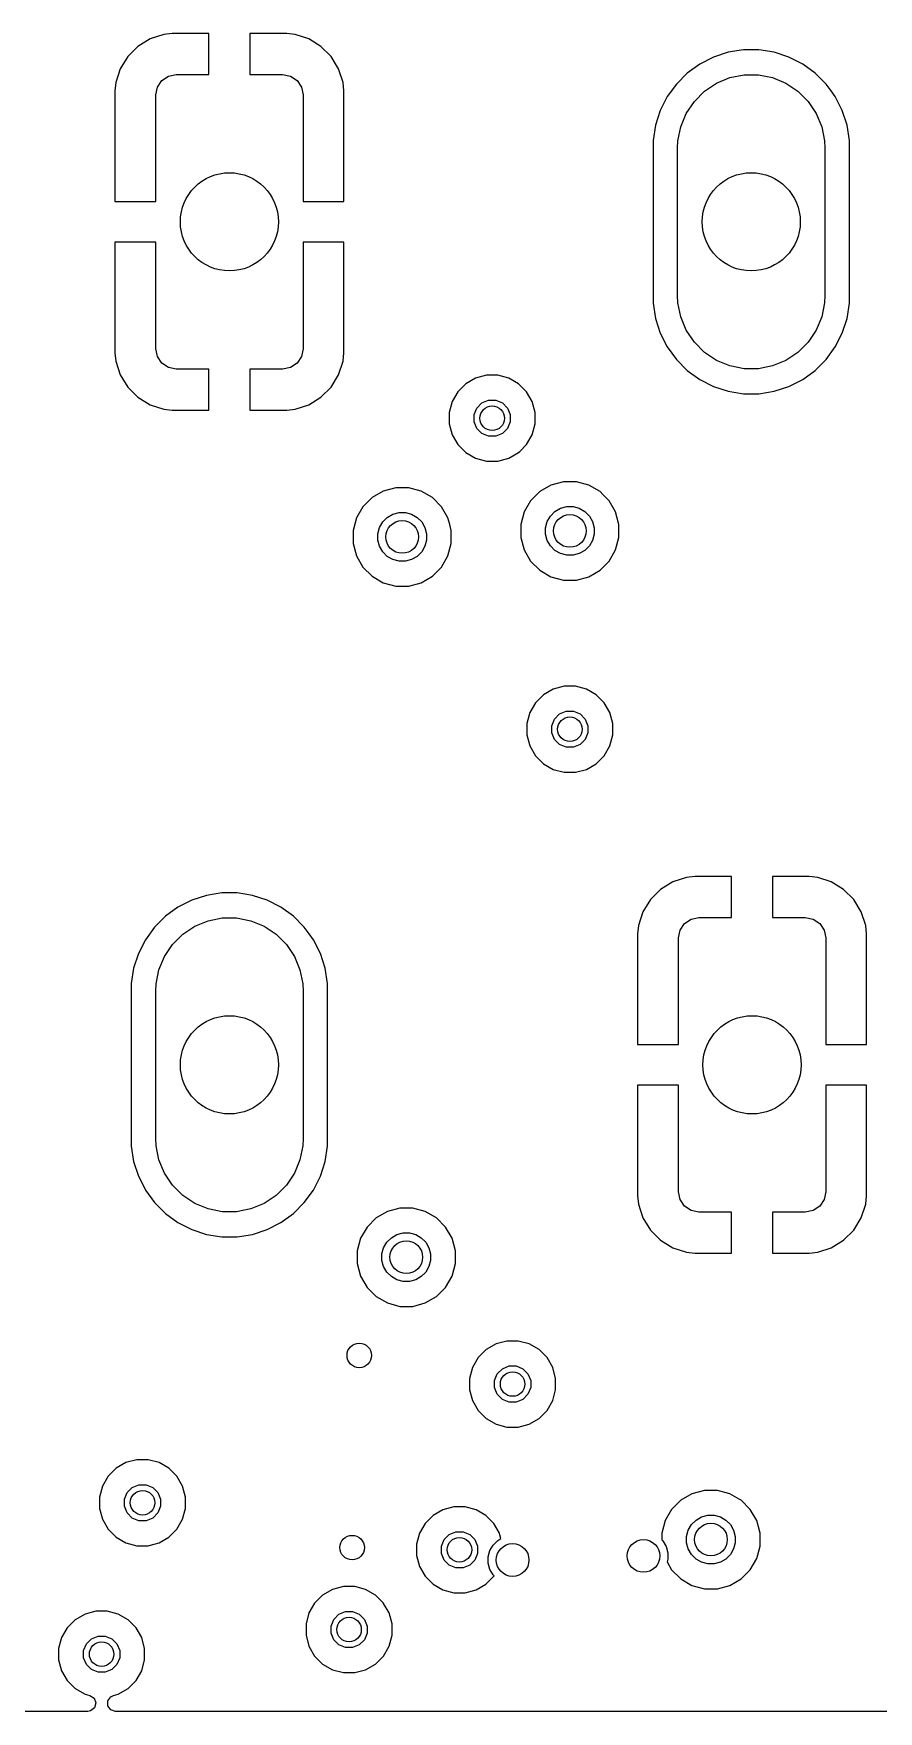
# Model space of a CAD drawing. Extents: x 89 to 178, y -115 to -57.
# Drawn here: x 114.09 to 124.42, y -95.6 to -75.1 of the extents above; entities that cross this region are included whole.
import ezdxf

# ---------------------------------------------------------------- set-up
doc = ezdxf.new("R2010")
doc.units = 0
doc.layers.add('BLACK', color=7, linetype='CONTINUOUS')

msp = doc.modelspace()

# ---------------------------------------------------------------- linework, layer by layer
at = {"layer": 'BLACK', "linetype": 'CONTINUOUS'}
for p, q in [((115.518375, -75.165643), (115.369159, -75.25768)), ((115.6848, -75.110495), (115.518375, -75.165643)), ((115.684812, -75.110492), (115.6848, -75.110495)), ((115.787513, -75.1), (115.684812, -75.110492)), ((116.237499, -75.1), (115.787513, -75.1)), ((116.2375, -75.100001), (116.237499, -75.1)), ((116.2375, -75.6), (116.2375, -75.100001)), ((116.737501, -75.1), (116.7375, -75.100001)), ((116.7375, -75.100001), (116.7375, -75.6)), ((117.187487, -75.1), (116.737501, -75.1)), ((117.290193, -75.110493), (117.187487, -75.1)), ((117.456624, -75.165643), (117.290193, -75.110493)), ((117.60584, -75.25768), (117.456624, -75.165643)), ((115.24518, -75.381659), (115.153143, -75.530875)), ((115.369159, -75.25768), (115.24518, -75.381659)), ((117.729819, -75.381659), (117.60584, -75.25768)), ((117.821856, -75.530875), (117.729819, -75.381659)), ((122.406667, -75.387453), (122.238303, -75.473238)), ((122.586386, -75.329058), (122.406667, -75.387453)), ((122.773016, -75.2995), (122.586386, -75.329058)), ((122.773019, -75.2995), (122.773016, -75.2995)), ((122.961981, -75.2995), (122.773019, -75.2995)), ((122.961984, -75.2995), (122.961981, -75.2995)), ((123.148613, -75.329058), (122.961984, -75.2995)), ((123.328332, -75.387453), (123.148613, -75.329058)), ((123.496696, -75.473238), (123.328332, -75.387453)), ((115.153143, -75.530875), (115.097993, -75.697306)), ((115.660723, -75.673223), (115.741829, -75.61903)), ((115.741829, -75.61903), (115.8375, -75.6)), ((115.8375, -75.6), (116.2375, -75.6)), ((116.7375, -75.6), (117.1375, -75.6)), ((117.1375, -75.6), (117.233171, -75.61903)), ((117.233171, -75.61903), (117.314277, -75.673223)), ((117.877004, -75.6973), (117.821856, -75.530875)), ((122.085428, -75.584309), (121.951809, -75.717928)), ((122.238303, -75.473238), (122.085428, -75.584309)), ((122.443243, -75.706271), (122.606244, -75.638754)), ((122.606244, -75.638754), (122.779285, -75.604334)), ((122.779285, -75.604334), (122.955715, -75.604334)), ((122.955715, -75.604334), (123.128756, -75.638754)), ((123.128756, -75.638754), (123.291757, -75.706271)), ((123.496698, -75.473239), (123.496696, -75.473238)), ((123.496699, -75.47324), (123.496698, -75.473239)), ((123.649573, -75.58431), (123.496699, -75.47324)), ((123.78319, -75.717927), (123.649573, -75.58431)), ((115.097993, -75.697306), (115.0875, -75.800012)), ((115.0875, -75.800012), (115.0875, -77.149999)), ((115.5875, -75.85), (115.60653, -75.754329)), ((115.5875, -77.15), (115.5875, -75.85)), ((115.60653, -75.754329), (115.660723, -75.673223)), ((117.314277, -75.673223), (117.36847, -75.754329)), ((117.36847, -75.754329), (117.3875, -75.85)), ((117.3875, -75.85), (117.3875, -77.15)), ((117.877007, -75.697312), (117.877004, -75.6973)), ((117.887499, -75.800013), (117.877007, -75.697312)), ((117.887499, -76.405515), (117.887499, -75.800013)), ((121.951809, -75.717928), (121.840738, -75.870803)), ((122.171791, -75.929046), (122.296546, -75.804291)), ((122.296546, -75.804291), (122.443243, -75.706271)), ((123.291757, -75.706271), (123.438454, -75.804291)), ((123.438454, -75.804291), (123.563209, -75.929046)), ((123.842829, -75.800012), (123.78319, -75.717927)), ((123.89426, -75.870801), (123.842829, -75.800012)), ((121.754953, -76.039167), (121.696558, -76.218886)), ((121.840738, -75.870803), (121.754953, -76.039167)), ((122.073771, -76.075743), (122.171791, -75.929046)), ((123.563209, -75.929046), (123.661229, -76.075743)), ((123.980047, -76.039168), (123.89426, -75.870801)), ((124.03844, -76.218882), (123.980047, -76.039168)), ((121.696558, -76.218886), (121.667, -76.405515)), ((121.971834, -76.411785), (122.006254, -76.238744)), ((122.006254, -76.238744), (122.073771, -76.075743)), ((123.661229, -76.075743), (123.728746, -76.238744)), ((123.728746, -76.238744), (123.763166, -76.411785)), ((124.038441, -76.218886), (124.03844, -76.218882)), ((124.068, -76.405515), (124.038441, -76.218886)), ((117.887499, -77.149999), (117.887499, -76.405515)), ((121.667, -76.405515), (121.667, -78.394484)), ((121.9675, -76.5), (121.971834, -76.411785)), ((123.763166, -76.411785), (123.7675, -76.5)), ((124.068, -76.405519), (124.068, -76.405515)), ((124.068, -78.394481), (124.068, -76.405519)), ((121.9675, -78.3), (121.9675, -76.5)), ((123.7675, -76.5), (123.7675, -78.3)), ((115.0875, -77.149999), (115.087501, -77.15)), ((115.087501, -77.15), (115.5875, -77.15)), ((117.3875, -77.15), (117.887498, -77.15)), ((117.887498, -77.15), (117.887499, -77.149999)), ((115.087502, -77.65), (115.087501, -77.650001)), ((115.087501, -77.650001), (115.087501, -78.999986)), ((115.5875, -77.65), (115.087502, -77.65)), ((115.5875, -78.95), (115.5875, -77.65)), ((117.887499, -77.65), (117.3875, -77.65)), ((117.3875, -77.65), (117.3875, -78.95)), ((117.8875, -77.650001), (117.887499, -77.65)), ((117.8875, -78.999987), (117.8875, -77.650001)), ((121.971834, -78.388215), (121.9675, -78.3)), ((123.7675, -78.3), (123.763166, -78.388215)), ((121.667, -78.394484), (121.696558, -78.581113)), ((122.006254, -78.561256), (121.971834, -78.388215)), ((123.763166, -78.388215), (123.728746, -78.561256)), ((124.03844, -78.581118), (124.068, -78.394481)), ((121.696558, -78.581113), (121.69656, -78.581118)), ((121.69656, -78.581118), (121.754953, -78.760832)), ((122.073771, -78.724257), (122.006254, -78.561256)), ((123.728746, -78.561256), (123.661229, -78.724257)), ((123.980047, -78.760832), (124.03844, -78.581118)), ((121.754953, -78.760832), (121.84074, -78.929199)), ((122.171791, -78.870954), (122.073771, -78.724257)), ((122.296546, -78.995709), (122.171791, -78.870954)), ((123.563209, -78.870954), (123.438454, -78.995709)), ((123.661229, -78.724257), (123.563209, -78.870954)), ((123.89426, -78.929199), (123.980047, -78.760832)), ((115.087501, -78.999986), (115.097992, -79.102687)), ((115.097992, -79.102687), (115.097995, -79.102699)), ((115.097995, -79.102699), (115.153143, -79.269124)), ((115.60653, -79.045671), (115.5875, -78.95)), ((115.660723, -79.126777), (115.60653, -79.045671)), ((115.741829, -79.18097), (115.660723, -79.126777)), ((117.314277, -79.126777), (117.233171, -79.18097)), ((117.36847, -79.045671), (117.314277, -79.126777)), ((117.3875, -78.95), (117.36847, -79.045671)), ((117.821856, -79.269124), (117.877006, -79.102693)), ((117.877006, -79.102693), (117.8875, -78.999987)), ((121.84074, -78.929199), (121.95181, -79.082073)), ((121.95181, -79.082073), (122.085427, -79.21569)), ((122.443243, -79.093729), (122.296546, -78.995709)), ((122.606244, -79.161246), (122.443243, -79.093729)), ((123.291757, -79.093729), (123.128756, -79.161246)), ((123.438454, -78.995709), (123.291757, -79.093729)), ((123.649573, -79.21569), (123.78319, -79.082073)), ((123.78319, -79.082073), (123.89426, -78.929199)), ((115.153143, -79.269124), (115.24518, -79.41834)), ((115.8375, -79.2), (115.741829, -79.18097)), ((116.2375, -79.2), (115.8375, -79.2)), ((116.2375, -79.699998), (116.2375, -79.2)), ((117.1375, -79.2), (116.7375, -79.2)), ((116.7375, -79.2), (116.7375, -79.699998)), ((117.233171, -79.18097), (117.1375, -79.2)), ((117.729819, -79.41834), (117.821856, -79.269124)), ((119.497164, -79.310312), (119.377335, -79.379495)), ((119.630817, -79.2745), (119.497164, -79.310312)), ((119.769183, -79.2745), (119.630817, -79.2745)), ((119.902836, -79.310312), (119.769183, -79.2745)), ((120.022665, -79.379495), (119.902836, -79.310312)), ((122.085427, -79.21569), (122.238301, -79.32676)), ((122.238301, -79.32676), (122.406668, -79.412547)), ((122.779285, -79.195666), (122.606244, -79.161246)), ((122.955715, -79.195666), (122.779285, -79.195666)), ((123.128756, -79.161246), (122.955715, -79.195666)), ((123.328332, -79.412547), (123.496699, -79.32676)), ((123.496699, -79.32676), (123.649573, -79.21569)), ((115.24518, -79.41834), (115.369159, -79.542319)), ((117.60584, -79.542319), (117.729819, -79.41834)), ((119.279495, -79.477335), (119.210312, -79.597164)), ((119.377335, -79.379495), (119.279495, -79.477335)), ((120.120505, -79.477335), (120.022665, -79.379495)), ((120.189688, -79.597164), (120.120505, -79.477335)), ((122.406668, -79.412547), (122.586382, -79.47094)), ((122.586382, -79.47094), (122.586383, -79.47094)), ((122.586383, -79.47094), (122.586386, -79.470941)), ((122.586386, -79.470941), (122.773016, -79.5005)), ((122.773016, -79.5005), (122.773019, -79.5005)), ((122.773019, -79.5005), (122.961984, -79.5005)), ((122.961984, -79.5005), (123.148613, -79.470941)), ((123.148613, -79.470941), (123.148614, -79.47094)), ((123.148614, -79.47094), (123.148618, -79.47094)), ((123.148618, -79.47094), (123.328332, -79.412547)), ((115.369159, -79.542319), (115.518375, -79.634356)), ((115.518375, -79.634356), (115.684806, -79.689506)), ((115.684806, -79.689506), (115.787512, -79.699999)), ((115.787512, -79.699999), (116.237498, -79.699999)), ((116.237498, -79.699999), (116.2375, -79.699998)), ((116.7375, -79.699998), (116.737501, -79.699999)), ((116.737501, -79.699999), (117.187486, -79.699999)), ((117.187486, -79.699999), (117.290187, -79.689507)), ((117.290187, -79.689507), (117.290199, -79.689504)), ((117.290199, -79.689504), (117.456624, -79.634356)), ((117.456624, -79.634356), (117.60584, -79.542319)), ((119.210312, -79.597164), (119.1745, -79.730817)), ((119.1745, -79.730817), (119.1745, -79.869183)), ((119.479323, -79.756105), (119.512919, -79.674997)), ((119.512919, -79.674997), (119.574997, -79.612919)), ((119.574997, -79.612919), (119.656105, -79.579323)), ((119.656105, -79.579323), (119.743895, -79.579323)), ((119.743895, -79.579323), (119.825003, -79.612919)), ((119.825003, -79.612919), (119.887081, -79.674997)), ((119.887081, -79.674997), (119.920677, -79.756105)), ((120.2255, -79.730817), (120.189688, -79.597164)), ((120.2255, -79.869183), (120.2255, -79.730817)), ((119.1745, -79.869183), (119.210312, -80.002836)), ((119.479323, -79.843895), (119.479323, -79.756105)), ((119.512919, -79.925003), (119.479323, -79.843895)), ((119.574997, -79.987081), (119.512919, -79.925003)), ((119.887081, -79.925003), (119.825003, -79.987081)), ((119.920677, -79.843895), (119.887081, -79.925003)), ((119.920677, -79.756105), (119.920677, -79.843895)), ((120.189688, -80.002836), (120.2255, -79.869183)), ((119.210312, -80.002836), (119.279495, -80.122665)), ((119.279495, -80.122665), (119.377335, -80.220505)), ((119.656105, -80.020677), (119.574997, -79.987081)), ((119.743895, -80.020677), (119.656105, -80.020677)), ((119.825003, -79.987081), (119.743895, -80.020677)), ((120.037956, -80.205214), (120.120505, -80.122665)), ((120.120505, -80.122665), (120.189688, -80.002836)), ((119.377335, -80.220505), (119.497164, -80.289688)), ((119.497164, -80.289688), (119.630817, -80.3255)), ((119.630817, -80.3255), (119.630819, -80.3255)), ((119.630819, -80.3255), (119.769181, -80.3255)), ((119.769181, -80.3255), (119.769183, -80.3255)), ((119.769183, -80.3255), (119.902836, -80.289688)), ((119.902836, -80.289688), (120.022665, -80.220505)), ((120.022665, -80.220505), (120.037956, -80.205214)), ((118.231284, -80.769482), (118.11948, -80.881286)), ((118.368216, -80.690425), (118.231284, -80.769482)), ((118.520943, -80.649502), (118.368216, -80.690425)), ((118.679057, -80.649502), (118.520943, -80.649502)), ((118.831784, -80.690425), (118.679057, -80.649502)), ((118.968716, -80.769482), (118.831784, -80.690425)), ((119.08052, -80.881286), (118.968716, -80.769482)), ((120.281284, -80.696484), (120.16948, -80.808288)), ((120.418216, -80.617427), (120.281284, -80.696484)), ((120.570943, -80.576504), (120.418216, -80.617427)), ((120.729057, -80.576504), (120.570943, -80.576504)), ((120.881784, -80.617427), (120.729057, -80.576504)), ((121.018716, -80.696484), (120.881784, -80.617427)), ((121.053049, -80.730817), (121.018716, -80.696484)), ((121.13052, -80.808288), (121.053049, -80.730817)), ((118.11948, -80.881286), (118.040423, -81.018218)), ((118.417372, -81.011996), (118.485195, -80.972838)), ((118.485195, -80.972838), (118.560842, -80.952569)), ((118.560842, -80.952569), (118.639158, -80.952569)), ((118.639158, -80.952569), (118.714805, -80.972838)), ((118.714805, -80.972838), (118.782628, -81.011996)), ((119.159577, -81.018218), (119.08052, -80.881286)), ((120.090423, -80.94522), (120.0495, -81.097947)), ((120.16948, -80.808288), (120.090423, -80.94522)), ((120.411994, -80.994376), (120.467372, -80.938998)), ((120.467372, -80.938998), (120.535195, -80.89984)), ((120.535195, -80.89984), (120.610842, -80.879571)), ((120.610842, -80.879571), (120.689158, -80.879571)), ((120.689158, -80.879571), (120.764805, -80.89984)), ((120.764805, -80.89984), (120.832628, -80.938998)), ((120.832628, -80.938998), (120.888006, -80.994376)), ((121.209577, -80.94522), (121.13052, -80.808288)), ((121.2505, -81.097947), (121.209577, -80.94522)), ((118.040423, -81.018218), (117.9995, -81.170945)), ((117.9995, -81.170945), (117.9995, -81.329059)), ((118.302567, -81.210844), (118.322836, -81.135197)), ((118.322836, -81.135197), (118.361994, -81.067374)), ((118.361994, -81.067374), (118.417372, -81.011996)), ((118.782628, -81.011996), (118.838006, -81.067374)), ((118.838006, -81.067374), (118.877164, -81.135197)), ((118.877164, -81.135197), (118.897433, -81.210844)), ((119.18094, -81.097947), (119.159577, -81.018218)), ((119.2005, -81.170945), (119.18094, -81.097947)), ((119.2005, -81.329059), (119.2005, -81.170945)), ((120.0495, -81.097947), (120.0495, -81.256061)), ((120.352567, -81.137846), (120.372836, -81.062199)), ((120.352567, -81.216162), (120.352567, -81.137846)), ((120.372836, -81.062199), (120.411994, -80.994376)), ((120.888006, -80.994376), (120.927164, -81.062199)), ((120.927164, -81.062199), (120.947433, -81.137846)), ((120.947433, -81.137846), (120.947433, -81.216162)), ((121.2505, -81.256061), (121.2505, -81.097947)), ((117.9995, -81.329059), (118.040423, -81.481786)), ((118.302567, -81.28916), (118.302567, -81.210844)), ((118.322836, -81.364807), (118.302567, -81.28916)), ((118.361994, -81.43263), (118.322836, -81.364807)), ((118.877164, -81.364807), (118.838006, -81.43263)), ((118.897433, -81.28916), (118.877164, -81.364807)), ((118.897433, -81.210844), (118.897433, -81.28916)), ((119.159577, -81.481786), (119.2005, -81.329059)), ((120.0495, -81.256061), (120.090423, -81.408788)), ((120.372836, -81.291809), (120.352567, -81.216162)), ((120.411994, -81.359632), (120.372836, -81.291809)), ((120.467372, -81.41501), (120.411994, -81.359632)), ((120.888006, -81.359632), (120.832628, -81.41501)), ((120.927164, -81.291809), (120.888006, -81.359632)), ((120.947433, -81.216162), (120.927164, -81.291809)), ((121.209577, -81.408788), (121.2505, -81.256061)), ((118.040423, -81.481786), (118.11948, -81.618718)), ((118.417372, -81.488008), (118.361994, -81.43263)), ((118.485195, -81.527166), (118.417372, -81.488008)), ((118.560842, -81.547435), (118.485195, -81.527166)), ((118.639158, -81.547435), (118.560842, -81.547435)), ((118.714805, -81.527166), (118.639158, -81.547435)), ((118.782628, -81.488008), (118.714805, -81.527166)), ((118.838006, -81.43263), (118.782628, -81.488008)), ((119.08052, -81.618718), (119.159577, -81.481786)), ((120.090423, -81.408788), (120.16948, -81.54572)), ((120.16948, -81.54572), (120.281284, -81.657524)), ((120.535195, -81.454168), (120.467372, -81.41501)), ((120.610842, -81.474437), (120.535195, -81.454168)), ((120.689158, -81.474437), (120.610842, -81.474437)), ((120.764805, -81.454168), (120.689158, -81.474437)), ((120.832628, -81.41501), (120.764805, -81.454168)), ((121.018716, -81.657524), (121.13052, -81.54572)), ((121.13052, -81.54572), (121.209577, -81.408788)), ((118.11948, -81.618718), (118.231284, -81.730522)), ((118.231284, -81.730522), (118.368216, -81.809579)), ((118.831784, -81.809579), (118.968716, -81.730522)), ((118.968716, -81.730522), (119.08052, -81.618718)), ((120.281284, -81.657524), (120.418216, -81.736581)), ((120.418216, -81.736581), (120.570943, -81.777504)), ((120.570943, -81.777504), (120.570945, -81.777504)), ((120.570945, -81.777504), (120.729055, -81.777504)), ((120.729055, -81.777504), (120.729057, -81.777504)), ((120.729057, -81.777504), (120.881784, -81.736581)), ((120.881784, -81.736581), (121.018716, -81.657524)), ((118.368216, -81.809579), (118.520943, -81.850502)), ((118.520943, -81.850502), (118.520945, -81.850502)), ((118.520945, -81.850502), (118.679055, -81.850502)), ((118.679055, -81.850502), (118.679057, -81.850502)), ((118.679057, -81.850502), (118.831784, -81.809579)), ((120.327329, -83.179495), (120.229489, -83.277335)), ((120.447158, -83.110312), (120.327329, -83.179495)), ((120.580811, -83.0745), (120.447158, -83.110312)), ((120.719177, -83.0745), (120.580811, -83.0745)), ((120.85283, -83.110312), (120.719177, -83.0745)), ((120.972659, -83.179495), (120.85283, -83.110312)), ((121.070499, -83.277335), (120.972659, -83.179495)), ((120.160306, -83.397164), (120.124494, -83.530817)), ((120.229489, -83.277335), (120.160306, -83.397164)), ((120.462913, -83.474997), (120.524991, -83.412919)), ((120.524991, -83.412919), (120.606099, -83.379323)), ((120.606099, -83.379323), (120.693889, -83.379323)), ((120.693889, -83.379323), (120.774997, -83.412919)), ((120.774997, -83.412919), (120.837075, -83.474997)), ((121.139682, -83.397164), (121.070499, -83.277335)), ((121.175494, -83.530817), (121.139682, -83.397164)), ((120.124494, -83.530817), (120.124494, -83.669183)), ((120.429317, -83.556105), (120.462913, -83.474997)), ((120.429317, -83.643895), (120.429317, -83.556105)), ((120.837075, -83.474997), (120.870671, -83.556105)), ((120.870671, -83.556105), (120.870671, -83.643895)), ((121.175494, -83.669183), (121.175494, -83.530817)), ((120.124494, -83.669183), (120.160306, -83.802836)), ((120.160306, -83.802836), (120.229489, -83.922665)), ((120.462913, -83.725003), (120.429317, -83.643895)), ((120.524991, -83.787081), (120.462913, -83.725003)), ((120.606099, -83.820677), (120.524991, -83.787081)), ((120.693889, -83.820677), (120.606099, -83.820677)), ((120.774997, -83.787081), (120.693889, -83.820677)), ((120.837075, -83.725003), (120.774997, -83.787081)), ((120.870671, -83.643895), (120.837075, -83.725003)), ((121.070499, -83.922665), (121.139682, -83.802836)), ((121.139682, -83.802836), (121.175494, -83.669183)), ((120.229489, -83.922665), (120.327329, -84.020505)), ((120.327329, -84.020505), (120.447158, -84.089688)), ((120.85283, -84.089688), (120.972659, -84.020505)), ((120.972659, -84.020505), (121.070499, -83.922665)), ((120.447158, -84.089688), (120.580811, -84.1255)), ((120.580811, -84.1255), (120.580813, -84.1255)), ((120.580813, -84.1255), (120.719175, -84.1255)), ((120.719175, -84.1255), (120.719177, -84.1255)), ((120.719177, -84.1255), (120.85283, -84.089688)), ((121.908375, -85.465643), (121.759159, -85.55768)), ((122.0748, -85.410495), (121.908375, -85.465643)), ((122.074812, -85.410492), (122.0748, -85.410495)), ((122.177513, -85.4), (122.074812, -85.410492)), ((122.627499, -85.4), (122.177513, -85.4)), ((122.6275, -85.400001), (122.627499, -85.4)), ((122.6275, -85.9), (122.6275, -85.400001)), ((123.127501, -85.4), (123.1275, -85.400001)), ((123.1275, -85.400001), (123.1275, -85.9)), ((123.577487, -85.4), (123.127501, -85.4)), ((123.680193, -85.410493), (123.577487, -85.4)), ((123.846624, -85.465643), (123.680193, -85.410493)), ((123.99584, -85.55768), (123.846624, -85.465643)), ((116.026667, -85.687453), (115.858303, -85.773238)), ((116.206386, -85.629058), (116.026667, -85.687453)), ((116.393016, -85.5995), (116.206386, -85.629058)), ((116.393019, -85.5995), (116.393016, -85.5995)), ((116.581981, -85.5995), (116.393019, -85.5995)), ((116.581984, -85.5995), (116.581981, -85.5995)), ((116.768613, -85.629058), (116.581984, -85.5995)), ((116.948332, -85.687453), (116.768613, -85.629058)), ((117.116696, -85.773238), (116.948332, -85.687453)), ((121.63518, -85.681659), (121.543143, -85.830875)), ((121.759159, -85.55768), (121.63518, -85.681659)), ((124.119819, -85.681659), (123.99584, -85.55768)), ((124.211856, -85.830875), (124.119819, -85.681659)), ((115.705428, -85.884309), (115.571809, -86.017928)), ((115.858303, -85.773238), (115.705428, -85.884309)), ((117.116698, -85.773239), (117.116696, -85.773238)), ((117.116699, -85.77324), (117.116698, -85.773239)), ((117.269573, -85.88431), (117.116699, -85.77324)), ((117.40319, -86.017927), (117.269573, -85.88431)), ((121.543143, -85.830875), (121.487993, -85.997306)), ((124.267004, -85.9973), (124.211856, -85.830875)), ((115.571809, -86.017928), (115.460738, -86.170803)), ((115.916546, -86.104291), (116.063243, -86.006271)), ((116.063243, -86.006271), (116.226244, -85.938754)), ((116.226244, -85.938754), (116.399285, -85.904334)), ((116.399285, -85.904334), (116.575715, -85.904334)), ((116.575715, -85.904334), (116.748756, -85.938754)), ((116.748756, -85.938754), (116.911757, -86.006271)), ((116.911757, -86.006271), (117.058454, -86.104291)), ((117.462829, -86.100012), (117.40319, -86.017927)), ((121.487993, -85.997306), (121.4775, -86.100012)), ((121.9775, -86.15), (121.99653, -86.054329)), ((121.99653, -86.054329), (122.050723, -85.973223)), ((122.050723, -85.973223), (122.131829, -85.91903)), ((122.131829, -85.91903), (122.2275, -85.9)), ((122.2275, -85.9), (122.6275, -85.9)), ((123.1275, -85.9), (123.5275, -85.9)), ((123.5275, -85.9), (123.623171, -85.91903)), ((123.623171, -85.91903), (123.704277, -85.973223)), ((123.704277, -85.973223), (123.75847, -86.054329)), ((123.75847, -86.054329), (123.7775, -86.15)), ((124.267007, -85.997312), (124.267004, -85.9973)), ((124.277499, -86.100013), (124.267007, -85.997312)), ((115.460738, -86.170803), (115.374953, -86.339167)), ((115.693771, -86.375743), (115.791791, -86.229046)), ((115.791791, -86.229046), (115.916546, -86.104291)), ((117.058454, -86.104291), (117.183209, -86.229046)), ((117.183209, -86.229046), (117.281229, -86.375743)), ((117.51426, -86.170801), (117.462829, -86.100012)), ((117.600047, -86.339168), (117.51426, -86.170801)), ((121.4775, -86.100012), (121.4775, -87.449999)), ((121.9775, -87.45), (121.9775, -86.15)), ((123.7775, -86.15), (123.7775, -87.45)), ((124.277499, -86.705515), (124.277499, -86.100013)), ((115.374953, -86.339167), (115.316558, -86.518886)), ((115.626254, -86.538744), (115.693771, -86.375743)), ((117.281229, -86.375743), (117.348746, -86.538744)), ((117.65844, -86.518882), (117.600047, -86.339168)), ((115.316558, -86.518886), (115.287, -86.705515)), ((115.287, -86.705515), (115.287, -88.694484)), ((115.5875, -86.8), (115.591834, -86.711785)), ((115.591834, -86.711785), (115.626254, -86.538744)), ((117.348746, -86.538744), (117.383166, -86.711785)), ((117.383166, -86.711785), (117.3875, -86.8)), ((117.658441, -86.518886), (117.65844, -86.518882)), ((117.688, -86.705515), (117.658441, -86.518886)), ((117.688, -88.694484), (117.688, -86.705515)), ((124.277499, -87.449999), (124.277499, -86.705515)), ((115.5875, -88.6), (115.5875, -86.8)), ((117.3875, -86.8), (117.3875, -88.6)), ((121.4775, -87.449999), (121.477501, -87.45)), ((121.477501, -87.45), (121.9775, -87.45)), ((123.7775, -87.45), (124.277498, -87.45)), ((124.277498, -87.45), (124.277499, -87.449999)), ((121.477502, -87.95), (121.477501, -87.950001)), ((121.477501, -87.950001), (121.477501, -89.299986)), ((121.9775, -87.95), (121.477502, -87.95)), ((121.9775, -89.25), (121.9775, -87.95)), ((124.277499, -87.95), (123.7775, -87.95)), ((123.7775, -87.95), (123.7775, -89.25)), ((124.2775, -87.950001), (124.277499, -87.95)), ((124.2775, -89.299987), (124.2775, -87.950001)), ((115.287, -88.694484), (115.316558, -88.881113)), ((115.591834, -88.688215), (115.5875, -88.6)), ((115.626254, -88.861256), (115.591834, -88.688215)), ((117.383166, -88.688215), (117.348746, -88.861256)), ((117.3875, -88.6), (117.383166, -88.688215)), ((117.658441, -88.881113), (117.688, -88.694484)), ((115.316558, -88.881113), (115.374953, -89.060832)), ((115.693771, -89.024257), (115.626254, -88.861256)), ((117.348746, -88.861256), (117.281229, -89.024257)), ((117.600047, -89.060832), (117.65844, -88.881118)), ((117.65844, -88.881118), (117.658441, -88.881113)), ((115.374953, -89.060832), (115.45554, -89.218995)), ((115.791791, -89.170954), (115.693771, -89.024257)), ((115.916546, -89.295709), (115.791791, -89.170954)), ((117.183209, -89.170954), (117.058454, -89.295709)), ((117.281229, -89.024257), (117.183209, -89.170954)), ((117.51426, -89.229199), (117.600047, -89.060832)), ((115.45554, -89.218995), (115.46074, -89.229199)), ((115.46074, -89.229199), (115.57181, -89.382073)), ((116.063243, -89.393729), (115.916546, -89.295709)), ((117.058454, -89.295709), (116.911757, -89.393729)), ((117.40319, -89.382073), (117.51426, -89.229199)), ((121.477501, -89.299986), (121.487992, -89.402687)), ((121.99653, -89.345671), (121.9775, -89.25)), ((122.050723, -89.426777), (121.99653, -89.345671)), ((123.75847, -89.345671), (123.704277, -89.426777)), ((123.7775, -89.25), (123.75847, -89.345671)), ((124.267006, -89.402693), (124.2775, -89.299987)), ((115.57181, -89.382073), (115.705427, -89.51569)), ((115.705427, -89.51569), (115.858301, -89.62676)), ((116.226244, -89.461246), (116.063243, -89.393729)), ((116.399285, -89.495666), (116.226244, -89.461246)), ((116.575715, -89.495666), (116.399285, -89.495666)), ((116.748756, -89.461246), (116.575715, -89.495666)), ((116.911757, -89.393729), (116.748756, -89.461246)), ((117.116699, -89.62676), (117.269573, -89.51569)), ((117.269573, -89.51569), (117.40319, -89.382073)), ((118.281284, -89.56948), (118.16948, -89.681284)), ((118.418216, -89.490423), (118.281284, -89.56948)), ((118.570943, -89.4495), (118.418216, -89.490423)), ((118.729057, -89.4495), (118.570943, -89.4495)), ((118.881784, -89.490423), (118.729057, -89.4495)), ((119.018716, -89.56948), (118.881784, -89.490423)), ((119.13052, -89.681284), (119.018716, -89.56948)), ((121.487992, -89.402687), (121.487995, -89.402699)), ((121.487995, -89.402699), (121.543143, -89.569124)), ((121.543143, -89.569124), (121.63518, -89.71834)), ((122.131829, -89.48097), (122.050723, -89.426777)), ((122.2275, -89.5), (122.131829, -89.48097)), ((122.6275, -89.5), (122.2275, -89.5)), ((122.6275, -89.999998), (122.6275, -89.5)), ((123.5275, -89.5), (123.1275, -89.5)), ((123.1275, -89.5), (123.1275, -89.999998)), ((123.623171, -89.48097), (123.5275, -89.5)), ((123.704277, -89.426777), (123.623171, -89.48097)), ((124.119819, -89.71834), (124.211856, -89.569124)), ((124.211856, -89.569124), (124.267006, -89.402693)), ((115.858301, -89.62676), (116.026668, -89.712547)), ((116.026668, -89.712547), (116.206382, -89.77094)), ((116.206382, -89.77094), (116.206383, -89.77094)), ((116.206383, -89.77094), (116.206386, -89.770941)), ((116.206386, -89.770941), (116.393016, -89.8005)), ((116.581984, -89.8005), (116.768613, -89.770941)), ((116.768613, -89.770941), (116.768614, -89.77094)), ((116.768614, -89.77094), (116.768618, -89.77094)), ((116.768618, -89.77094), (116.948332, -89.712547)), ((116.948332, -89.712547), (117.116699, -89.62676)), ((118.16948, -89.681284), (118.090423, -89.818216)), ((118.467372, -89.811994), (118.535195, -89.772836)), ((118.535195, -89.772836), (118.610842, -89.752567)), ((118.610842, -89.752567), (118.689158, -89.752567)), ((118.689158, -89.752567), (118.764805, -89.772836)), ((118.764805, -89.772836), (118.832628, -89.811994)), ((119.209577, -89.818216), (119.13052, -89.681284)), ((121.63518, -89.71834), (121.759159, -89.842319)), ((123.99584, -89.842319), (124.119819, -89.71834)), ((116.393016, -89.8005), (116.393019, -89.8005)), ((116.393019, -89.8005), (116.581984, -89.8005)), ((118.090423, -89.818216), (118.0495, -89.970943)), ((118.0495, -89.970943), (118.0495, -90.129057)), ((118.352567, -90.010842), (118.372836, -89.935195)), ((118.372836, -89.935195), (118.411994, -89.867372)), ((118.411994, -89.867372), (118.467372, -89.811994)), ((118.832628, -89.811994), (118.888006, -89.867372)), ((118.888006, -89.867372), (118.927164, -89.935195)), ((118.927164, -89.935195), (118.947433, -90.010842)), ((119.2505, -89.970943), (119.209577, -89.818216)), ((119.2505, -90.129057), (119.2505, -89.970943)), ((121.759159, -89.842319), (121.908375, -89.934356)), ((121.908375, -89.934356), (122.074806, -89.989506)), ((122.074806, -89.989506), (122.177512, -89.999999)), ((123.577486, -89.999999), (123.680187, -89.989507)), ((123.680187, -89.989507), (123.680199, -89.989504)), ((123.680199, -89.989504), (123.846624, -89.934356)), ((123.846624, -89.934356), (123.99584, -89.842319)), ((118.0495, -90.129057), (118.090423, -90.281784)), ((118.352567, -90.089158), (118.352567, -90.010842)), ((118.372836, -90.164805), (118.352567, -90.089158)), ((118.411994, -90.232628), (118.372836, -90.164805)), ((118.927164, -90.164805), (118.888006, -90.232628)), ((118.947433, -90.089158), (118.927164, -90.164805)), ((118.947433, -90.010842), (118.947433, -90.089158)), ((119.209577, -90.281784), (119.2505, -90.129057)), ((122.177512, -89.999999), (122.627498, -89.999999)), ((122.627498, -89.999999), (122.6275, -89.999998)), ((123.1275, -89.999998), (123.127501, -89.999999)), ((123.127501, -89.999999), (123.577486, -89.999999)), ((118.090423, -90.281784), (118.16948, -90.418716)), ((118.467372, -90.288006), (118.411994, -90.232628)), ((118.535195, -90.327164), (118.467372, -90.288006)), ((118.610842, -90.347433), (118.535195, -90.327164)), ((118.689158, -90.347433), (118.610842, -90.347433)), ((118.764805, -90.327164), (118.689158, -90.347433)), ((118.832628, -90.288006), (118.764805, -90.327164)), ((118.888006, -90.232628), (118.832628, -90.288006)), ((119.13052, -90.418716), (119.209577, -90.281784)), ((118.16948, -90.418716), (118.281284, -90.53052)), ((118.281284, -90.53052), (118.418216, -90.609577)), ((118.418216, -90.609577), (118.570943, -90.6505)), ((118.729057, -90.6505), (118.881784, -90.609577)), ((118.881784, -90.609577), (119.018716, -90.53052)), ((119.018716, -90.53052), (119.13052, -90.418716)), ((118.570943, -90.6505), (118.570945, -90.6505)), ((118.570945, -90.6505), (118.729055, -90.6505)), ((118.729055, -90.6505), (118.729057, -90.6505)), ((119.627331, -91.179495), (119.529491, -91.277335)), ((119.74716, -91.110312), (119.627331, -91.179495)), ((119.880813, -91.0745), (119.74716, -91.110312)), ((120.019179, -91.0745), (119.880813, -91.0745)), ((120.152832, -91.110312), (120.019179, -91.0745)), ((120.272661, -91.179495), (120.152832, -91.110312)), ((120.370501, -91.277335), (120.272661, -91.179495)), ((119.460308, -91.397164), (119.424496, -91.530817)), ((119.529491, -91.277335), (119.460308, -91.397164)), ((119.762915, -91.474997), (119.824993, -91.412919)), ((119.824993, -91.412919), (119.906101, -91.379323)), ((119.906101, -91.379323), (119.993891, -91.379323)), ((119.993891, -91.379323), (120.074999, -91.412919)), ((120.074999, -91.412919), (120.137077, -91.474997)), ((120.439684, -91.397164), (120.370501, -91.277335)), ((120.475496, -91.530817), (120.439684, -91.397164)), ((119.424496, -91.530817), (119.424496, -91.669183)), ((119.729319, -91.556105), (119.762915, -91.474997)), ((119.729319, -91.643895), (119.729319, -91.556105)), ((120.137077, -91.474997), (120.170673, -91.556105)), ((120.170673, -91.556105), (120.170673, -91.643895)), ((120.475496, -91.669183), (120.475496, -91.530817)), ((119.424496, -91.669183), (119.460308, -91.802836)), ((119.460308, -91.802836), (119.529491, -91.922665)), ((119.762915, -91.725003), (119.729319, -91.643895)), ((119.824993, -91.787081), (119.762915, -91.725003)), ((119.906101, -91.820677), (119.824993, -91.787081)), ((119.993891, -91.820677), (119.906101, -91.820677)), ((120.074999, -91.787081), (119.993891, -91.820677)), ((120.137077, -91.725003), (120.074999, -91.787081)), ((120.170673, -91.643895), (120.137077, -91.725003)), ((120.370501, -91.922665), (120.439684, -91.802836)), ((120.439684, -91.802836), (120.461627, -91.720943)), ((120.461627, -91.720943), (120.475496, -91.669183)), ((119.529491, -91.922665), (119.627331, -92.020505)), ((119.627331, -92.020505), (119.74716, -92.089688)), ((120.152832, -92.089688), (120.272661, -92.020505)), ((120.272661, -92.020505), (120.370501, -91.922665)), ((119.74716, -92.089688), (119.880813, -92.1255)), ((119.880813, -92.1255), (119.880815, -92.1255)), ((119.880815, -92.1255), (120.019177, -92.1255)), ((120.019177, -92.1255), (120.019179, -92.1255)), ((120.019179, -92.1255), (120.152832, -92.089688)), ((115.102335, -92.629495), (115.004495, -92.727335)), ((115.222164, -92.560312), (115.102335, -92.629495)), ((115.355817, -92.5245), (115.222164, -92.560312)), ((115.494183, -92.5245), (115.355817, -92.5245)), ((115.627836, -92.560312), (115.494183, -92.5245)), ((115.747665, -92.629495), (115.627836, -92.560312)), ((115.845505, -92.727335), (115.747665, -92.629495)), ((114.935312, -92.847164), (114.8995, -92.980817)), ((115.004495, -92.727335), (114.935312, -92.847164)), ((115.237919, -92.924997), (115.299997, -92.862919)), ((115.299997, -92.862919), (115.381105, -92.829323)), ((115.381105, -92.829323), (115.468895, -92.829323)), ((115.468895, -92.829323), (115.550003, -92.862919)), ((115.550003, -92.862919), (115.612081, -92.924997)), ((115.914688, -92.847164), (115.845505, -92.727335)), ((115.9505, -92.980817), (115.914688, -92.847164)), ((114.8995, -92.980817), (114.8995, -93.119183)), ((115.204323, -93.006105), (115.237919, -92.924997)), ((115.204323, -93.093895), (115.204323, -93.006105)), ((115.612081, -92.924997), (115.645677, -93.006105)), ((115.645677, -93.006105), (115.645677, -93.093895)), ((115.9505, -93.119183), (115.9505, -92.980817)), ((122.006066, -93.019698), (121.894262, -93.131502)), ((122.142998, -92.940641), (122.006066, -93.019698)), ((122.295725, -92.899718), (122.142998, -92.940641)), ((122.453839, -92.899718), (122.295725, -92.899718)), ((122.606566, -92.940641), (122.453839, -92.899718)), ((122.719455, -93.005817), (122.606566, -92.940641)), ((122.743498, -93.019698), (122.719455, -93.005817)), ((122.855302, -93.131502), (122.743498, -93.019698)), ((114.8995, -93.119183), (114.935312, -93.252836)), ((114.935312, -93.252836), (115.004495, -93.372665)), ((115.237919, -93.175003), (115.204323, -93.093895)), ((115.299997, -93.237081), (115.237919, -93.175003)), ((115.381105, -93.270677), (115.299997, -93.237081)), ((115.468895, -93.270677), (115.381105, -93.270677)), ((115.550003, -93.237081), (115.468895, -93.270677)), ((115.612081, -93.175003), (115.550003, -93.237081)), ((115.645677, -93.093895), (115.612081, -93.175003)), ((115.845505, -93.372665), (115.914688, -93.252836)), ((115.914688, -93.252836), (115.9505, -93.119183)), ((118.977335, -93.204495), (118.879495, -93.302335)), ((119.097164, -93.135312), (118.977335, -93.204495)), ((119.230817, -93.0995), (119.097164, -93.135312)), ((119.369183, -93.0995), (119.230817, -93.0995)), ((119.502836, -93.135312), (119.369183, -93.0995)), ((119.622665, -93.204495), (119.502836, -93.135312)), ((119.720505, -93.302335), (119.622665, -93.204495)), ((121.815205, -93.268434), (121.774282, -93.421161)), ((121.894262, -93.131502), (121.815205, -93.268434)), ((122.136776, -93.31759), (122.192154, -93.262212)), ((122.192154, -93.262212), (122.259977, -93.223054)), ((122.259977, -93.223054), (122.335624, -93.202785)), ((122.335624, -93.202785), (122.41394, -93.202785)), ((122.41394, -93.202785), (122.489587, -93.223054)), ((122.489587, -93.223054), (122.55741, -93.262212)), ((122.55741, -93.262212), (122.612788, -93.31759)), ((122.934359, -93.268434), (122.855302, -93.131502)), ((122.975282, -93.421161), (122.934359, -93.268434)), ((115.004495, -93.372665), (115.102335, -93.470505)), ((115.102335, -93.470505), (115.222164, -93.539688)), ((115.627836, -93.539688), (115.747665, -93.470505)), ((115.747665, -93.470505), (115.845505, -93.372665)), ((118.810312, -93.422164), (118.7745, -93.555817)), ((118.879495, -93.302335), (118.810312, -93.422164)), ((119.112919, -93.499997), (119.174997, -93.437919)), ((119.174997, -93.437919), (119.256105, -93.404323)), ((119.256105, -93.404323), (119.343895, -93.404323)), ((119.343895, -93.404323), (119.425003, -93.437919)), ((119.425003, -93.437919), (119.487081, -93.499997)), ((119.789109, -93.421161), (119.720505, -93.302335)), ((119.789688, -93.422164), (119.789109, -93.421161)), ((119.789688, -93.422166), (119.789688, -93.422164)), ((119.789689, -93.422167), (119.789688, -93.422166)), ((119.794546, -93.440292), (119.789689, -93.422167)), ((119.794546, -93.440294), (119.794546, -93.440292)), ((119.807543, -93.4888), (119.794546, -93.440294)), ((121.774282, -93.421161), (121.774282, -93.503646)), ((122.077349, -93.46106), (122.097618, -93.385413)), ((122.077349, -93.539376), (122.077349, -93.46106)), ((122.097618, -93.385413), (122.136776, -93.31759)), ((122.612788, -93.31759), (122.651946, -93.385413)), ((122.651946, -93.385413), (122.672215, -93.46106)), ((122.672215, -93.46106), (122.672215, -93.539376)), ((122.975282, -93.579275), (122.975282, -93.421161)), ((115.222164, -93.539688), (115.355817, -93.5755)), ((115.355817, -93.5755), (115.355819, -93.5755)), ((115.355819, -93.5755), (115.494181, -93.5755)), ((115.494181, -93.5755), (115.494183, -93.5755)), ((115.494183, -93.5755), (115.567641, -93.555817)), ((115.567641, -93.555817), (115.627836, -93.539688)), ((118.7745, -93.555817), (118.7745, -93.694183)), ((119.079323, -93.581105), (119.112919, -93.499997)), ((119.079323, -93.668895), (119.079323, -93.581105)), ((119.112919, -93.750003), (119.079323, -93.668895)), ((119.487081, -93.499997), (119.520677, -93.581105)), ((119.520677, -93.668895), (119.487081, -93.750003)), ((119.520677, -93.581105), (119.520677, -93.668895)), ((119.652567, -93.710842), (119.672836, -93.635195)), ((119.672836, -93.635195), (119.711994, -93.567372)), ((119.711994, -93.567372), (119.767372, -93.511994)), ((119.767372, -93.511994), (119.807543, -93.4888)), ((121.774282, -93.503646), (121.788006, -93.51737)), ((121.788006, -93.51737), (121.827164, -93.585193)), ((121.827164, -93.585193), (121.847433, -93.66084)), ((121.847433, -93.66084), (121.847433, -93.739156)), ((122.097618, -93.615023), (122.077349, -93.539376)), ((122.136776, -93.682846), (122.097618, -93.615023)), ((122.192154, -93.738224), (122.136776, -93.682846)), ((122.612788, -93.682846), (122.55741, -93.738224)), ((122.651946, -93.615023), (122.612788, -93.682846)), ((122.672215, -93.539376), (122.651946, -93.615023)), ((122.934359, -93.732002), (122.975282, -93.579275)), ((118.7745, -93.694183), (118.810312, -93.827836)), ((118.810312, -93.827836), (118.879495, -93.947665)), ((119.174997, -93.812081), (119.112919, -93.750003)), ((119.256105, -93.845677), (119.174997, -93.812081)), ((119.343895, -93.845677), (119.256105, -93.845677)), ((119.425003, -93.812081), (119.343895, -93.845677)), ((119.487081, -93.750003), (119.425003, -93.812081)), ((119.652567, -93.789158), (119.652567, -93.710842)), ((119.672836, -93.864805), (119.652567, -93.789158)), ((119.711994, -93.932628), (119.672836, -93.864805)), ((121.847433, -93.739156), (121.838526, -93.772396)), ((121.838526, -93.772396), (121.894262, -93.868934)), ((121.894262, -93.868934), (122.006066, -93.980738)), ((122.259977, -93.777382), (122.192154, -93.738224)), ((122.335624, -93.797651), (122.259977, -93.777382)), ((122.41394, -93.797651), (122.335624, -93.797651)), ((122.489587, -93.777382), (122.41394, -93.797651)), ((122.55741, -93.738224), (122.489587, -93.777382)), ((122.743498, -93.980738), (122.855302, -93.868934)), ((122.855302, -93.868934), (122.934359, -93.732002)), ((117.880817, -94.0745), (117.747164, -94.110312)), ((118.019183, -94.0745), (117.880817, -94.0745)), ((118.152836, -94.110312), (118.019183, -94.0745)), ((118.879495, -93.947665), (118.977335, -94.045505)), ((118.977335, -94.045505), (119.097164, -94.114688)), ((119.502836, -94.114688), (119.622665, -94.045505)), ((119.622665, -94.045505), (119.720505, -93.947665)), ((119.722893, -93.943527), (119.711994, -93.932628)), ((119.720505, -93.947665), (119.722893, -93.943527)), ((122.006066, -93.980738), (122.142998, -94.059795)), ((122.142998, -94.059795), (122.295725, -94.100718)), ((122.453839, -94.100718), (122.606566, -94.059795)), ((122.606566, -94.059795), (122.743498, -93.980738)), ((117.529495, -94.277335), (117.460312, -94.397164)), ((117.627335, -94.179495), (117.529495, -94.277335)), ((117.747164, -94.110312), (117.627335, -94.179495)), ((118.272665, -94.179495), (118.152836, -94.110312)), ((118.370505, -94.277335), (118.272665, -94.179495)), ((118.372515, -94.280817), (118.370505, -94.277335)), ((118.439688, -94.397164), (118.372515, -94.280817)), ((119.097164, -94.114688), (119.230817, -94.1505)), ((119.230817, -94.1505), (119.230819, -94.1505)), ((119.230819, -94.1505), (119.369181, -94.1505)), ((119.369181, -94.1505), (119.369183, -94.1505)), ((119.369183, -94.1505), (119.502836, -94.114688)), ((122.295725, -94.100718), (122.295727, -94.100718)), ((122.295727, -94.100718), (122.453837, -94.100718)), ((122.453837, -94.100718), (122.453839, -94.100718)), ((114.602335, -94.479495), (114.504495, -94.577335)), ((114.722164, -94.410312), (114.602335, -94.479495)), ((114.855817, -94.3745), (114.722164, -94.410312)), ((114.994183, -94.3745), (114.855817, -94.3745)), ((115.127836, -94.410312), (114.994183, -94.3745)), ((115.247665, -94.479495), (115.127836, -94.410312)), ((115.298987, -94.530817), (115.247665, -94.479495)), ((117.460312, -94.397164), (117.4245, -94.530817)), ((117.729323, -94.556105), (117.762919, -94.474997)), ((117.762919, -94.474997), (117.824997, -94.412919)), ((117.824997, -94.412919), (117.906105, -94.379323)), ((117.906105, -94.379323), (117.993895, -94.379323)), ((117.993895, -94.379323), (118.075003, -94.412919)), ((118.075003, -94.412919), (118.137081, -94.474997)), ((118.137081, -94.474997), (118.170677, -94.556105)), ((118.4755, -94.530817), (118.439688, -94.397164)), ((114.435312, -94.697164), (114.3995, -94.830817)), ((114.504495, -94.577335), (114.435312, -94.697164)), ((114.799997, -94.712919), (114.881105, -94.679323)), ((114.881105, -94.679323), (114.968895, -94.679323)), ((114.968895, -94.679323), (115.050003, -94.712919)), ((115.345505, -94.577335), (115.298987, -94.530817)), ((115.414688, -94.697164), (115.345505, -94.577335)), ((115.4505, -94.830817), (115.414688, -94.697164)), ((117.4245, -94.530817), (117.4245, -94.669183)), ((117.4245, -94.669183), (117.460312, -94.802836)), ((117.729323, -94.643895), (117.729323, -94.556105)), ((117.762919, -94.725003), (117.729323, -94.643895)), ((118.170677, -94.643895), (118.137081, -94.725003)), ((118.170677, -94.556105), (118.170677, -94.643895)), ((118.439688, -94.802836), (118.4755, -94.669183)), ((118.4755, -94.669183), (118.4755, -94.530817)), ((114.3995, -94.830817), (114.3995, -94.969183)), ((114.704323, -94.856105), (114.737919, -94.774997)), ((114.704323, -94.943895), (114.704323, -94.856105)), ((114.737919, -94.774997), (114.799997, -94.712919)), ((115.050003, -94.712919), (115.112081, -94.774997)), ((115.112081, -94.774997), (115.145677, -94.856105)), ((115.145677, -94.856105), (115.145677, -94.943895)), ((115.4505, -94.969183), (115.4505, -94.830817)), ((117.460312, -94.802836), (117.529495, -94.922665)), ((117.824997, -94.787081), (117.762919, -94.725003)), ((117.906105, -94.820677), (117.824997, -94.787081)), ((117.993895, -94.820677), (117.906105, -94.820677)), ((118.075003, -94.787081), (117.993895, -94.820677)), ((118.137081, -94.725003), (118.075003, -94.787081)), ((118.370505, -94.922665), (118.439565, -94.803049)), ((118.439565, -94.803049), (118.439688, -94.802836)), ((114.3995, -94.969183), (114.435312, -95.102836)), ((114.435312, -95.102836), (114.504495, -95.222665)), ((114.737919, -95.025003), (114.704323, -94.943895)), ((114.799997, -95.087081), (114.737919, -95.025003)), ((114.881105, -95.120677), (114.799997, -95.087081)), ((115.050003, -95.087081), (114.968895, -95.120677)), ((115.112081, -95.025003), (115.050003, -95.087081)), ((115.145677, -94.943895), (115.112081, -95.025003)), ((115.345505, -95.222665), (115.414688, -95.102836)), ((115.414688, -95.102836), (115.4505, -94.969183)), ((117.529495, -94.922665), (117.627335, -95.020505)), ((117.627335, -95.020505), (117.747164, -95.089688)), ((117.747164, -95.089688), (117.880817, -95.1255)), ((118.019183, -95.1255), (118.152836, -95.089688)), ((118.152836, -95.089688), (118.272665, -95.020505)), ((118.272665, -95.020505), (118.370505, -94.922665)), ((114.504495, -95.222665), (114.602335, -95.320505)), ((114.602335, -95.320505), (114.722164, -95.389688)), ((114.968895, -95.120677), (114.881105, -95.120677)), ((115.127836, -95.389688), (115.247665, -95.320505)), ((115.247665, -95.320505), (115.345505, -95.222665)), ((117.880817, -95.1255), (117.880819, -95.1255)), ((117.880819, -95.1255), (118.019181, -95.1255)), ((118.019181, -95.1255), (118.019183, -95.1255)), ((114.722164, -95.389688), (114.780704, -95.405373)), ((114.780704, -95.405373), (114.832017, -95.438697)), ((114.832017, -95.438697), (114.853944, -95.495819)), ((114.853944, -95.495819), (114.838108, -95.554919)), ((115.000765, -95.470407), (115.036729, -95.420907)), ((115.000765, -95.531593), (115.000765, -95.470407)), ((115.036729, -95.420907), (115.069295, -95.405373)), ((115.069295, -95.405373), (115.127836, -95.389688)), ((114.75508, -95.6), (104.923275, -95.6)), ((114.790558, -95.593424), (114.75508, -95.6)), ((114.838108, -95.554919), (114.790558, -95.593424)), ((115.036729, -95.581093), (115.000765, -95.531593)), ((115.09492, -95.6), (115.036729, -95.581093)), ((130.758992, -95.6), (115.09492, -95.6))]:
    msp.add_line(p, q, dxfattribs=at)
at = {"layer": 'BLACK'}
for centre, radius in [((116.4875, -77.4), 0.6), ((116.4875, -77.4), 0.6), ((122.8675, -77.4), 0.6), ((122.8675, -77.4), 0.6), ((119.7, -79.8), 0.15), ((118.6, -81.250002), 0.2), ((120.65, -81.177004), 0.2), ((120.649994, -83.6), 0.15), ((116.4875, -87.7), 0.6), ((116.4875, -87.7), 0.6), ((122.8775, -87.7), 0.6), ((122.8775, -87.7), 0.6), ((118.65, -90.05), 0.2), ((118.075, -91.25), 0.15), ((119.949996, -91.6), 0.15), ((115.425, -93.05), 0.15), ((117.987961, -93.598427), 0.15), ((119.3, -93.625), 0.15), ((122.374782, -93.500218), 0.2), ((119.95, -93.75), 0.2), ((121.55, -93.699998), 0.2), ((117.95, -94.6), 0.15), ((114.925, -94.9), 0.15)]:
    msp.add_circle(centre, radius, dxfattribs=at)
at = {"layer": 'WHITE'}
for centre, radius in [((116.4875, -77.4), 0.6), ((122.8675, -77.4), 0.6), ((119.7, -79.8), 0.15), ((118.6, -81.250002), 0.2), ((120.65, -81.177004), 0.2), ((120.649994, -83.6), 0.15), ((116.4875, -87.7), 0.6), ((122.8775, -87.7), 0.6), ((118.65, -90.05), 0.2), ((118.075, -91.25), 0.15), ((119.949996, -91.6), 0.15), ((115.425, -93.05), 0.15), ((117.987961, -93.598427), 0.15), ((119.3, -93.625), 0.15), ((122.374782, -93.500218), 0.2), ((119.95, -93.75), 0.2), ((121.55, -93.699998), 0.2), ((117.95, -94.6), 0.15), ((114.925, -94.9), 0.15)]:
    msp.add_circle(centre, radius, dxfattribs=at)

doc.saveas('drawing.dxf')
